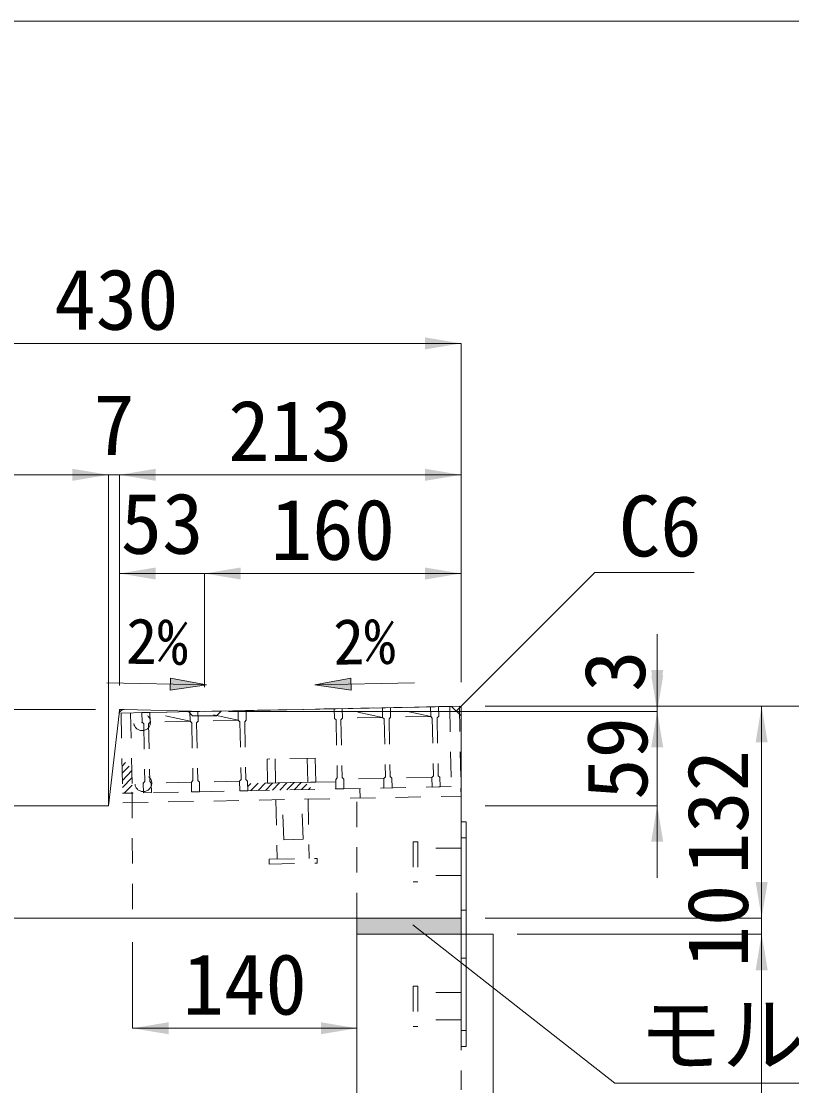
# Model space of a CAD drawing. Units: millimetres at full size; some dimension numbers follow another scale. Extents: x -3301 to 90699, y 107523 to 139162.
# Drawn here: x 25093 to 25573, y 119508 to 120171 of the extents above; entities that cross this region are included whole.
import ezdxf
from ezdxf.enums import TextEntityAlignment as Align

# ---------------------------------------------------------------- set-up
doc = ezdxf.new("R2010")
doc.units = ezdxf.units.MM
doc.header["$LTSCALE"] = 21
doc.header["$PDMODE"] = 32
doc.header["$PDSIZE"] = 10.5
doc.linetypes.add('USER1', pattern=[1.35, 0.75, -0.6])
for name, color, linetype, lineweight in [('0_2', 7, 'USER1', 9), ('図枠', 7, 'Continuous', 5), ('寸法線', 7, 'Continuous', 9), ('引出線', 4, 'Continuous', 9), ('本体', 2, 'Continuous', 9), ('補助線', 8, 'Continuous', 13), ('ｲﾝｻｰﾄ', 3, 'USER1', 5), ('ｸﾞﾚｰﾁﾝｸﾞ', 7, 'USER1', 9)]:
    doc.layers.add(name, color=color, linetype=linetype, lineweight=lineweight)
doc.layers.add('ﾊｯﾁﾝｸﾞ', color=8, linetype='Continuous')
doc.styles.add('ＭＳ ゴシック', font='')
doc.styles.get('ＭＳ ゴシック').set_extended_font_data('MS Gothic')

# ---------------------------------------------------------------- blocks, each defined once
blk = doc.blocks.new('filled_arrow')
at = {"color": 0, "linetype": 'Continuous', "lineweight": -2}
blk.add_solid([(7.5, 1.25), (0, 0), (7.5, -1.25)], dxfattribs=at)

msp = doc.modelspace()

# ---------------------------------------------------------------- hatches: boundary and pattern name
at = {"layer": '引出線'}
for points in [[(25186.08, 119762.14), (25185.93, 119754.64), (25208.5, 119757.94)], [(25298.53, 119762.14), (25298.68, 119754.64), (25276.11, 119757.94)]]:
    msp.add_hatch(color=7, dxfattribs=at).paths.add_polyline_path(points)
at = {"layer": 'ｸﾞﾚｰﾁﾝｸﾞ'}
h = msp.add_hatch(dxfattribs=at)
h.set_pattern_fill('USER', color=256, style=0, pattern_type=2)
h.set_pattern_definition([(46.14576, (24631.14, 119362.86), (-2.28951, 2.19972), [75, -60])])
h.paths.add_polyline_path([(25155.2, 119740.4), (25161.2, 119740.52), (25162.2, 119690.53), (25156.2, 119690.41)])
h = msp.add_hatch(dxfattribs=at)
h.set_pattern_fill('USER', color=256, style=0, pattern_type=2)
h.set_pattern_definition([(46.14576, (24728.12, 119364.8), (-2.28951, 2.19972), [75, -60])])
h.paths.add_polyline_path([(25234.19, 119691.97), (25234.1, 119696.47), (25269.59, 119697.18), (25284.59, 119697.48), (25289.09, 119697.57), (25289.18, 119693.07), (25269.68, 119692.68)])
at = {"layer": 'ﾊｯﾁﾝｸﾞ'}
msp.add_hatch(color=256, dxfattribs=at).paths.add_polyline_path([(25302.31, 119612.64), (25302.31, 119602.64), (25367.31, 119602.64), (25367.31, 119612.64)])

# ---------------------------------------------------------------- linework, layer by layer
at = {"layer": '0_2'}
for p, q in [((25370.51, 119662.64), (25367.31, 119662.64)), ((25370.51, 119617.64), (25367.31, 119617.64)), ((25370.51, 119587.64), (25367.31, 119587.64)), ((25370.51, 119542.64), (25367.31, 119542.64))]:
    msp.add_line(p, q, dxfattribs=at)
at = {"layer": '0_2', "linetype": 'Continuous', "lineweight": 13}
msp.add_line((25302.31, 119602.64), (25302.31, 119612.64), dxfattribs=at)
at = {"layer": '0_2', "linetype": 'Continuous'}
msp.add_lwpolyline([(25367.31, 119532.64), (25367.31, 119672.64), (25370.51, 119672.64), (25370.51, 119532.64)], close=True, dxfattribs=at)
at = {"layer": '図枠', "lineweight": 13}
msp.add_line((13499.21, 120171.48), (27899.21, 120171.48), dxfattribs=at)
at = {"layer": '寸法線'}
for p, q in [((24937.31, 119970.73), (25367.31, 119970.73)), ((25367.31, 119759.64), (25367.31, 119970.73)), ((24937.31, 119888.85), (25147.31, 119888.85)), ((25102.31, 119888.85), (25199.32, 119888.85)), ((25147.31, 119697.64), (25147.31, 119888.85)), ((25147.31, 119697.64), (25147.31, 119888.85)), ((25154.32, 119757.64), (25154.32, 119888.85)), ((25154.32, 119888.85), (25367.31, 119888.85)), ((25154.32, 119757.64), (25154.32, 119888.85)), ((25367.31, 119759.64), (25367.31, 119888.85)), ((25154.32, 119827.34), (25252.3, 119827.34)), ((25154.32, 119757.64), (25154.32, 119827.34)), ((25207.3, 119756.44), (25207.3, 119827.34)), ((25207.3, 119827.34), (25367.31, 119827.34)), ((25207.3, 119756.44), (25207.3, 119827.34)), ((25367.31, 119759.64), (25367.31, 119827.34)), ((25489.54, 119696.44), (25489.54, 119789.64)), ((25489.54, 119637.64), (25489.54, 119786.44)), ((25139.32, 119742.64), (24647.2, 119742.64)), ((25222.3, 119741.44), (25489.54, 119741.44)), ((25222.3, 119741.44), (25489.54, 119741.44)), ((25382.31, 119744.64), (25554.67, 119744.64)), ((25382.31, 119744.64), (25639.77, 119744.64)), ((25382.31, 119744.64), (25489.54, 119744.64)), ((25554.67, 119744.64), (25554.67, 119612.64)), ((25382.31, 119682.64), (25489.54, 119682.64)), ((25554.67, 119557.64), (25554.67, 119657.64)), ((25382.31, 119612.64), (25554.67, 119612.64)), ((25382.31, 119612.64), (25554.67, 119612.64)), ((25402.31, 119602.64), (25554.67, 119602.64)), ((25402.31, 119602.64), (25554.67, 119602.64)), ((25554.67, 118252.64), (25554.67, 119602.64)), ((25162.31, 119597.64), (25162.31, 119543.95)), ((25302.31, 119597.64), (25302.31, 119543.95)), ((25162.31, 119543.95), (25302.31, 119543.95))]:
    msp.add_line(p, q, dxfattribs=at)
at = {"layer": '引出線', "color": 7}
for p, q in [((25146.4, 119759.18), (25208.5, 119757.94)), ((25338.22, 119759.18), (25276.11, 119757.94))]:
    msp.add_line(p, q, dxfattribs=at)
at = {"layer": '引出線'}
for points in [[(25364.31, 119741.72), (25450.55, 119827.96), (25512.66, 119827.96)], [(25337.22, 119608.32), (25463.15, 119509.64), (25678.97, 119509.64)]]:
    msp.add_lwpolyline(points, dxfattribs=at)
at = {"layer": '引出線', "color": 7, "lineweight": 13}
for points in [[(25186.08, 119762.14), (25185.93, 119754.64), (25208.5, 119757.94)], [(25298.53, 119762.14), (25298.68, 119754.64), (25276.11, 119757.94)]]:
    msp.add_lwpolyline(points, close=True, dxfattribs=at)
at = {"layer": '本体', "lineweight": 20}
for p, q in [((25154.01, 119739.93), (25147.31, 119682.64)), ((25157.05, 119742.58), (25207.3, 119741.44)), ((25207.3, 119741.44), (25361.31, 119744.52)), ((25367.31, 119738.64), (25361.31, 119744.52)), ((25367.31, 119738.64), (25367.31, 119612.64)), ((24943.31, 119682.64), (25147.31, 119682.64)), ((25367.31, 119612.64), (24937.31, 119612.64)), ((25302.31, 119602.64), (25302.31, 119373.17)), ((25387.31, 119602.64), (25302.31, 119602.64)), ((25387.31, 119602.64), (25387.31, 118252.64))]:
    msp.add_line(p, q, dxfattribs=at)
at = {"layer": '本体', "linetype": 'USER1'}
for p, q in [((25196.99, 119741.65), (25199.81, 119738.6)), ((25217.62, 119741.65), (25214.81, 119738.6)), ((25199.81, 119738.6), (25214.81, 119738.6)), ((25302.31, 119612.64), (25302.31, 119693.47)), ((25162.2, 119690.67), (25162.31, 119612.64)), ((25367.31, 119602.64), (25367.31, 119505.64))]:
    msp.add_line(p, q, dxfattribs=at)
at = {"layer": '本体', "lineweight": 20}
msp.add_arc((25156.99, 119739.58), 3, 88.70243, 173.33014, dxfattribs=at)
at = {"layer": '補助線'}
for p, q in [((25147.31, 119682.64), (25147.31, 119742.64)), ((25367.31, 119738.64), (25367.31, 119744.64))]:
    msp.add_line(p, q, dxfattribs=at)
at = {"layer": '補助線', "lineweight": 20}
for p, q in [((25154.32, 119742.64), (25154.01, 119739.93)), ((25154.32, 119742.64), (25157.05, 119742.58)), ((25361.31, 119744.52), (25367.31, 119744.64))]:
    msp.add_line(p, q, dxfattribs=at)
at = {"layer": 'ｲﾝｻｰﾄ'}
for p, q in [((25340.31, 119660.14), (25337.31, 119660.14)), ((25337.31, 119660.14), (25337.31, 119635.14)), ((25340.31, 119660.14), (25340.31, 119635.14)), ((25367.31, 119656.14), (25340.31, 119656.14)), ((25367.31, 119656.14), (25367.31, 119639.14)), ((25340.31, 119635.14), (25337.31, 119635.14)), ((25367.31, 119639.14), (25340.31, 119639.14)), ((25337.3, 119570.14), (25337.3, 119545.14)), ((25340.31, 119570.14), (25337.3, 119570.14)), ((25340.31, 119570.14), (25340.31, 119545.14)), ((25367.31, 119566.14), (25340.31, 119566.14)), ((25367.31, 119549.14), (25340.31, 119549.14)), ((25340.31, 119545.14), (25337.3, 119545.14))]:
    msp.add_line(p, q, dxfattribs=at)
at = {"layer": 'ｸﾞﾚｰﾁﾝｸﾞ'}
for p, q in [((25155.2, 119740.4), (25366.16, 119744.62)), ((25155.2, 119740.4), (25156.32, 119684.41)), ((25161.2, 119740.52), (25162.2, 119690.53)), ((25168.2, 119740.66), (25353.16, 119744.36)), ((25173.2, 119740.76), (25168.2, 119740.66)), ((25173.2, 119740.76), (25168.2, 119740.66)), ((25173.2, 119740.76), (25168.2, 119740.66)), ((25168.32, 119734.66), (25168.2, 119740.66)), ((25168.2, 119740.66), (25168.32, 119734.66)), ((25168.2, 119740.66), (25168.32, 119734.66)), ((25168.2, 119740.66), (25168.32, 119734.66)), ((25168.2, 119740.66), (25168.32, 119734.66)), ((25168.2, 119740.66), (25168.32, 119734.66)), ((25168.2, 119740.66), (25168.32, 119734.66)), ((25198.32, 119735.26), (25173.2, 119740.76)), ((25173.2, 119740.76), (25173.32, 119734.76)), ((25173.2, 119740.76), (25173.32, 119734.76)), ((25173.2, 119740.76), (25173.32, 119734.76)), ((25203.19, 119741.36), (25198.2, 119741.26)), ((25203.19, 119741.36), (25198.2, 119741.26)), ((25203.19, 119741.36), (25198.2, 119741.26)), ((25198.2, 119741.26), (25198.32, 119735.26)), ((25198.2, 119741.26), (25198.32, 119735.26)), ((25198.2, 119741.26), (25198.32, 119735.26)), ((25228.31, 119735.86), (25203.19, 119741.36)), ((25203.19, 119741.36), (25203.31, 119735.36)), ((25203.19, 119741.36), (25203.31, 119735.36)), ((25203.19, 119741.36), (25203.31, 119735.36)), ((25233.19, 119741.96), (25228.19, 119741.86)), ((25233.19, 119741.96), (25228.19, 119741.86)), ((25233.19, 119741.96), (25228.19, 119741.86)), ((25228.19, 119741.86), (25228.31, 119735.86)), ((25228.19, 119741.86), (25228.31, 119735.86)), ((25228.19, 119741.86), (25228.31, 119735.86)), ((25233.19, 119741.96), (25233.31, 119735.96)), ((25233.19, 119741.96), (25233.31, 119735.96)), ((25233.19, 119741.96), (25233.31, 119735.96)), ((25288.18, 119743.06), (25288.3, 119737.06)), ((25288.18, 119743.06), (25288.3, 119737.06)), ((25288.18, 119743.06), (25288.3, 119737.06)), ((25293.18, 119743.16), (25293.3, 119737.16)), ((25293.18, 119743.16), (25293.3, 119737.16)), ((25293.18, 119743.16), (25293.3, 119737.16)), ((25318.29, 119737.66), (25293.18, 119743.16)), ((25318.17, 119743.66), (25318.29, 119737.66)), ((25318.17, 119743.66), (25318.29, 119737.66)), ((25318.17, 119743.66), (25318.29, 119737.66)), ((25323.17, 119743.76), (25323.29, 119737.76)), ((25323.17, 119743.76), (25323.29, 119737.76)), ((25323.17, 119743.76), (25323.29, 119737.76)), ((25348.29, 119738.26), (25323.17, 119743.76)), ((25353.16, 119744.36), (25348.17, 119744.26)), ((25353.16, 119744.36), (25348.17, 119744.26)), ((25353.16, 119744.36), (25348.17, 119744.26)), ((25348.17, 119744.26), (25348.29, 119738.26)), ((25348.17, 119744.26), (25348.29, 119738.26)), ((25348.17, 119744.26), (25348.29, 119738.26)), ((25353.16, 119744.36), (25353.28, 119738.36)), ((25353.16, 119744.36), (25353.28, 119738.36)), ((25353.16, 119744.36), (25353.28, 119738.36)), ((25360.16, 119744.5), (25361.16, 119694.51)), ((25366.16, 119744.62), (25367.28, 119688.63)), ((25168.32, 119734.66), (25169.34, 119733.68)), ((25168.32, 119734.66), (25169.34, 119733.68)), ((25168.32, 119734.66), (25169.34, 119733.68)), ((25169.34, 119733.68), (25170.06, 119697.69)), ((25169.34, 119733.68), (25170.06, 119697.69)), ((25169.34, 119733.68), (25170.06, 119697.69)), ((25173.32, 119734.76), (25172.34, 119733.74)), ((25173.32, 119734.76), (25172.34, 119733.74)), ((25173.32, 119734.76), (25172.34, 119733.74)), ((25172.34, 119733.74), (25173.06, 119697.75)), ((25172.34, 119733.74), (25173.06, 119697.75)), ((25172.34, 119733.74), (25173.06, 119697.75)), ((25198.32, 119735.26), (25173.32, 119734.76)), ((25198.32, 119735.26), (25199.34, 119734.28)), ((25198.32, 119735.26), (25199.34, 119734.28)), ((25198.32, 119735.26), (25199.34, 119734.28)), ((25199.34, 119734.28), (25200.06, 119698.29)), ((25199.34, 119734.28), (25200.06, 119698.29)), ((25199.34, 119734.28), (25200.06, 119698.29)), ((25203.31, 119735.36), (25202.33, 119734.34)), ((25203.31, 119735.36), (25202.33, 119734.34)), ((25203.31, 119735.36), (25202.33, 119734.34)), ((25202.33, 119734.34), (25203.05, 119698.35)), ((25202.33, 119734.34), (25203.05, 119698.35)), ((25202.33, 119734.34), (25203.05, 119698.35)), ((25228.31, 119735.86), (25203.31, 119735.36)), ((25228.31, 119735.86), (25229.33, 119734.88)), ((25228.31, 119735.86), (25229.33, 119734.88)), ((25228.31, 119735.86), (25229.33, 119734.88)), ((25229.33, 119734.88), (25230.05, 119698.89)), ((25229.33, 119734.88), (25230.05, 119698.89)), ((25229.33, 119734.88), (25230.05, 119698.89)), ((25233.31, 119735.96), (25232.33, 119734.94)), ((25233.31, 119735.96), (25232.33, 119734.94)), ((25233.31, 119735.96), (25232.33, 119734.94)), ((25232.33, 119734.94), (25233.05, 119698.95)), ((25232.33, 119734.94), (25233.05, 119698.95)), ((25232.33, 119734.94), (25233.05, 119698.95)), ((25288.3, 119737.06), (25289.32, 119736.08)), ((25288.3, 119737.06), (25289.32, 119736.08)), ((25288.3, 119737.06), (25289.32, 119736.08)), ((25289.32, 119736.08), (25290.04, 119700.09)), ((25289.32, 119736.08), (25290.04, 119700.09)), ((25289.32, 119736.08), (25290.04, 119700.09)), ((25293.3, 119737.16), (25292.32, 119736.14)), ((25293.3, 119737.16), (25292.32, 119736.14)), ((25293.3, 119737.16), (25292.32, 119736.14)), ((25292.32, 119736.14), (25293.04, 119700.15)), ((25292.32, 119736.14), (25293.04, 119700.15)), ((25292.32, 119736.14), (25293.04, 119700.15)), ((25318.29, 119737.66), (25293.3, 119737.16)), ((25318.29, 119737.66), (25319.31, 119736.68)), ((25318.29, 119737.66), (25319.31, 119736.68)), ((25318.29, 119737.66), (25319.31, 119736.68)), ((25319.31, 119736.68), (25320.03, 119700.69)), ((25319.31, 119736.68), (25320.03, 119700.69)), ((25319.31, 119736.68), (25320.03, 119700.69)), ((25323.29, 119737.76), (25322.31, 119736.74)), ((25323.29, 119737.76), (25322.31, 119736.74)), ((25323.29, 119737.76), (25322.31, 119736.74)), ((25322.31, 119736.74), (25323.03, 119700.75)), ((25322.31, 119736.74), (25323.03, 119700.75)), ((25322.31, 119736.74), (25323.03, 119700.75)), ((25348.29, 119738.26), (25323.29, 119737.76)), ((25348.29, 119738.26), (25349.31, 119737.28)), ((25348.29, 119738.26), (25349.31, 119737.28)), ((25348.29, 119738.26), (25349.31, 119737.28)), ((25349.31, 119737.28), (25350.03, 119701.29)), ((25349.31, 119737.28), (25350.03, 119701.29)), ((25349.31, 119737.28), (25350.03, 119701.29)), ((25353.28, 119738.36), (25352.3, 119737.34)), ((25353.28, 119738.36), (25352.3, 119737.34)), ((25353.28, 119738.36), (25352.3, 119737.34)), ((25352.3, 119737.34), (25353.02, 119701.35)), ((25352.3, 119737.34), (25353.02, 119701.35)), ((25352.3, 119737.34), (25353.02, 119701.35)), ((25276.29, 119712.31), (25246.3, 119711.72)), ((25246.3, 119711.72), (25246.6, 119696.72)), ((25251.3, 119711.82), (25251.59, 119696.82)), ((25271.29, 119712.21), (25271.59, 119697.22)), ((25276.29, 119712.31), (25276.59, 119697.32)), ((25289.06, 119699.07), (25290.04, 119700.09)), ((25289.06, 119699.07), (25290.04, 119700.09)), ((25289.06, 119699.07), (25290.04, 119700.09)), ((25294.06, 119699.17), (25293.04, 119700.15)), ((25294.06, 119699.17), (25293.04, 119700.15)), ((25294.06, 119699.17), (25293.04, 119700.15)), ((25319.05, 119699.67), (25320.03, 119700.69)), ((25319.05, 119699.67), (25320.03, 119700.69)), ((25319.05, 119699.67), (25320.03, 119700.69)), ((25324.05, 119699.77), (25323.03, 119700.75)), ((25324.05, 119699.77), (25323.03, 119700.75)), ((25324.05, 119699.77), (25323.03, 119700.75)), ((25349.05, 119700.27), (25324.05, 119699.77)), ((25324.17, 119693.77), (25324.05, 119699.77)), ((25324.17, 119693.77), (25324.05, 119699.77)), ((25324.17, 119693.77), (25324.05, 119699.77)), ((25349.05, 119700.27), (25350.03, 119701.29)), ((25349.05, 119700.27), (25350.03, 119701.29)), ((25349.05, 119700.27), (25350.03, 119701.29)), ((25349.17, 119694.27), (25349.05, 119700.27)), ((25349.17, 119694.27), (25349.05, 119700.27)), ((25349.17, 119694.27), (25349.05, 119700.27)), ((25354.04, 119700.37), (25353.02, 119701.35)), ((25354.04, 119700.37), (25353.02, 119701.35)), ((25354.04, 119700.37), (25353.02, 119701.35)), ((25354.16, 119694.37), (25354.04, 119700.37)), ((25354.16, 119694.37), (25354.04, 119700.37)), ((25354.16, 119694.37), (25354.04, 119700.37)), ((25361.16, 119694.51), (25156.2, 119690.41)), ((25169.08, 119696.67), (25170.06, 119697.69)), ((25169.08, 119696.67), (25170.06, 119697.69)), ((25169.08, 119696.67), (25170.06, 119697.69)), ((25169.2, 119690.67), (25169.08, 119696.67)), ((25169.2, 119690.67), (25169.08, 119696.67)), ((25169.2, 119690.67), (25169.08, 119696.67)), ((25169.2, 119690.67), (25169.08, 119696.67)), ((25169.2, 119690.67), (25169.08, 119696.67)), ((25169.2, 119690.67), (25169.08, 119696.67)), ((25174.08, 119696.77), (25173.06, 119697.75)), ((25174.08, 119696.77), (25173.06, 119697.75)), ((25174.08, 119696.77), (25173.06, 119697.75)), ((25199.08, 119697.27), (25174.08, 119696.77)), ((25174.2, 119690.77), (25174.08, 119696.77)), ((25174.2, 119690.77), (25174.08, 119696.77)), ((25174.2, 119690.77), (25174.08, 119696.77)), ((25199.08, 119697.27), (25200.06, 119698.29)), ((25199.08, 119697.27), (25200.06, 119698.29)), ((25199.08, 119697.27), (25200.06, 119698.29)), ((25199.2, 119691.27), (25199.08, 119697.27)), ((25199.2, 119691.27), (25199.08, 119697.27)), ((25199.2, 119691.27), (25199.08, 119697.27)), ((25204.07, 119697.37), (25203.05, 119698.35)), ((25204.07, 119697.37), (25203.05, 119698.35)), ((25204.07, 119697.37), (25203.05, 119698.35)), ((25229.07, 119697.87), (25204.07, 119697.37)), ((25204.19, 119691.37), (25204.07, 119697.37)), ((25204.19, 119691.37), (25204.07, 119697.37)), ((25204.19, 119691.37), (25204.07, 119697.37)), ((25229.07, 119697.87), (25230.05, 119698.89)), ((25229.07, 119697.87), (25230.05, 119698.89)), ((25229.07, 119697.87), (25230.05, 119698.89)), ((25229.19, 119691.87), (25229.07, 119697.87)), ((25229.19, 119691.87), (25229.07, 119697.87)), ((25229.19, 119691.87), (25229.07, 119697.87)), ((25234.07, 119697.97), (25233.05, 119698.95)), ((25234.07, 119697.97), (25233.05, 119698.95)), ((25234.07, 119697.97), (25233.05, 119698.95)), ((25234.19, 119691.97), (25234.07, 119697.97)), ((25234.19, 119691.97), (25234.07, 119697.97)), ((25234.19, 119691.97), (25234.07, 119697.97)), ((25289.09, 119697.57), (25234.1, 119696.47)), ((25276.59, 119697.32), (25246.6, 119696.72)), ((25289.18, 119693.07), (25289.06, 119699.07)), ((25289.18, 119693.07), (25289.06, 119699.07)), ((25289.18, 119693.07), (25289.06, 119699.07)), ((25294.18, 119693.17), (25289.18, 119693.07)), ((25294.18, 119693.17), (25289.18, 119693.07)), ((25294.18, 119693.17), (25289.18, 119693.07)), ((25319.05, 119699.67), (25294.06, 119699.17)), ((25294.18, 119693.17), (25294.06, 119699.17)), ((25294.18, 119693.17), (25294.06, 119699.17)), ((25294.18, 119693.17), (25294.06, 119699.17)), ((25304.17, 119693.37), (25304.29, 119687.37)), ((25319.17, 119693.67), (25319.05, 119699.67)), ((25319.17, 119693.67), (25319.05, 119699.67)), ((25319.17, 119693.67), (25319.05, 119699.67)), ((25324.17, 119693.77), (25319.17, 119693.67)), ((25324.17, 119693.77), (25319.17, 119693.67)), ((25324.17, 119693.77), (25319.17, 119693.67)), ((25354.16, 119694.37), (25349.17, 119694.27)), ((25354.16, 119694.37), (25349.17, 119694.27)), ((25354.16, 119694.37), (25349.17, 119694.27)), ((25367.28, 119688.63), (25367.18, 119693.63)), ((25156.32, 119684.41), (25367.28, 119688.63)), ((25174.2, 119690.77), (25169.2, 119690.67)), ((25174.2, 119690.77), (25169.2, 119690.67)), ((25174.2, 119690.77), (25169.2, 119690.67)), ((25204.19, 119691.37), (25199.2, 119691.27)), ((25204.19, 119691.37), (25199.2, 119691.27)), ((25204.19, 119691.37), (25199.2, 119691.27)), ((25234.19, 119691.97), (25229.19, 119691.87)), ((25234.19, 119691.97), (25229.19, 119691.87)), ((25234.19, 119691.97), (25229.19, 119691.87)), ((25268.8, 119661.78), (25267.8, 119686.76)), ((25271.8, 119686.72), (25272.54, 119649.73)), ((25251.8, 119686.32), (25252.54, 119649.33)), ((25256.81, 119661.3), (25255.81, 119686.28)), ((25268.8, 119661.78), (25256.81, 119661.3)), ((25247.55, 119649.23), (25277.54, 119649.83)), ((25247.61, 119646.23), (25247.55, 119649.23)), ((25247.61, 119646.23), (25277.6, 119646.83)), ((25277.6, 119646.83), (25277.54, 119649.83))]:
    msp.add_line(p, q, dxfattribs=at)
for p in [(25168.32, 119734.66), (25169.08, 119696.67)]:
    msp.add_point(p, dxfattribs=at)

# ---------------------------------------------------------------- block references
at = {"layer": '寸法線', "xscale": 3, "yscale": 3}
for p, rotation in [((25367.31, 119970.73), 180), ((25147.31, 119888.85), 180), ((25147.31, 119888.85), 180), ((25367.31, 119888.85), 180), ((25367.31, 119827.34), 180), ((25489.54, 119744.64), 90), ((25489.54, 119741.44), 90), ((25489.54, 119741.44), 270), ((25554.67, 119744.64), 270), ((25489.54, 119682.64), 270), ((25554.67, 119612.64), 90), ((25554.67, 119612.64), 90), ((25554.67, 119602.64), 270), ((25554.67, 119602.64), 270), ((25302.31, 119543.95), 180)]:
    msp.add_blockref('filled_arrow', p, dxfattribs=dict(at, rotation=rotation))
for p in [(25154.32, 119888.85), (25154.32, 119888.85), (25154.32, 119827.34), (25207.3, 119827.34), (25207.3, 119827.34), (25162.31, 119543.95)]:
    msp.add_blockref('filled_arrow', p, dxfattribs=at)
at = {"layer": '引出線', "xscale": 0.075, "yscale": 0.075}
for p, rotation in [((25364.31, 119741.72), 45), ((25337.22, 119608.32), 321.9)]:
    msp.add_blockref('filled_arrow', p, dxfattribs=dict(at, rotation=rotation))

# ---------------------------------------------------------------- texts
at = {"layer": '寸法線', "style": 'ＭＳ ゴシック'}
for s, p in [('430', (25152.31, 119998.23)), ('7', (25150.82, 119920.1)), ('213', (25260.82, 119916.35)), ('53', (25180.81, 119858.59)), ('160', (25287.31, 119854.84)), ('140', (25232.31, 119571.45))]:
    msp.add_text(s, height=37.98, dxfattribs=at).set_placement(p, align=Align.MIDDLE_CENTER)
for s, height, rotation, p in [('2%', 28.48, 359, (25177.73, 119785.06)), ('2%', 28.48, 1, (25306.89, 119785.06)), ('3', 37.98, 90, (25463, 119766.52)), ('59', 37.98, 90, (25464.42, 119712.11)), ('132', 37.98, 90, (25527.17, 119678.64)), ('10', 37.98, 90, (25527.17, 119607.64))]:
    msp.add_text(s, height=height, rotation=rotation, dxfattribs=at).set_placement(p, align=Align.MIDDLE_CENTER)
at = {"layer": '引出線', "style": 'ＭＳ ゴシック'}
for s, p in [('C6', (25465.55, 119875.96)), ('モルタル', (25478.15, 119559.06))]:
    msp.add_text(s, height=37.98, dxfattribs=at).set_placement(p, align=Align.TOP_LEFT)

doc.saveas('drawing.dxf')
